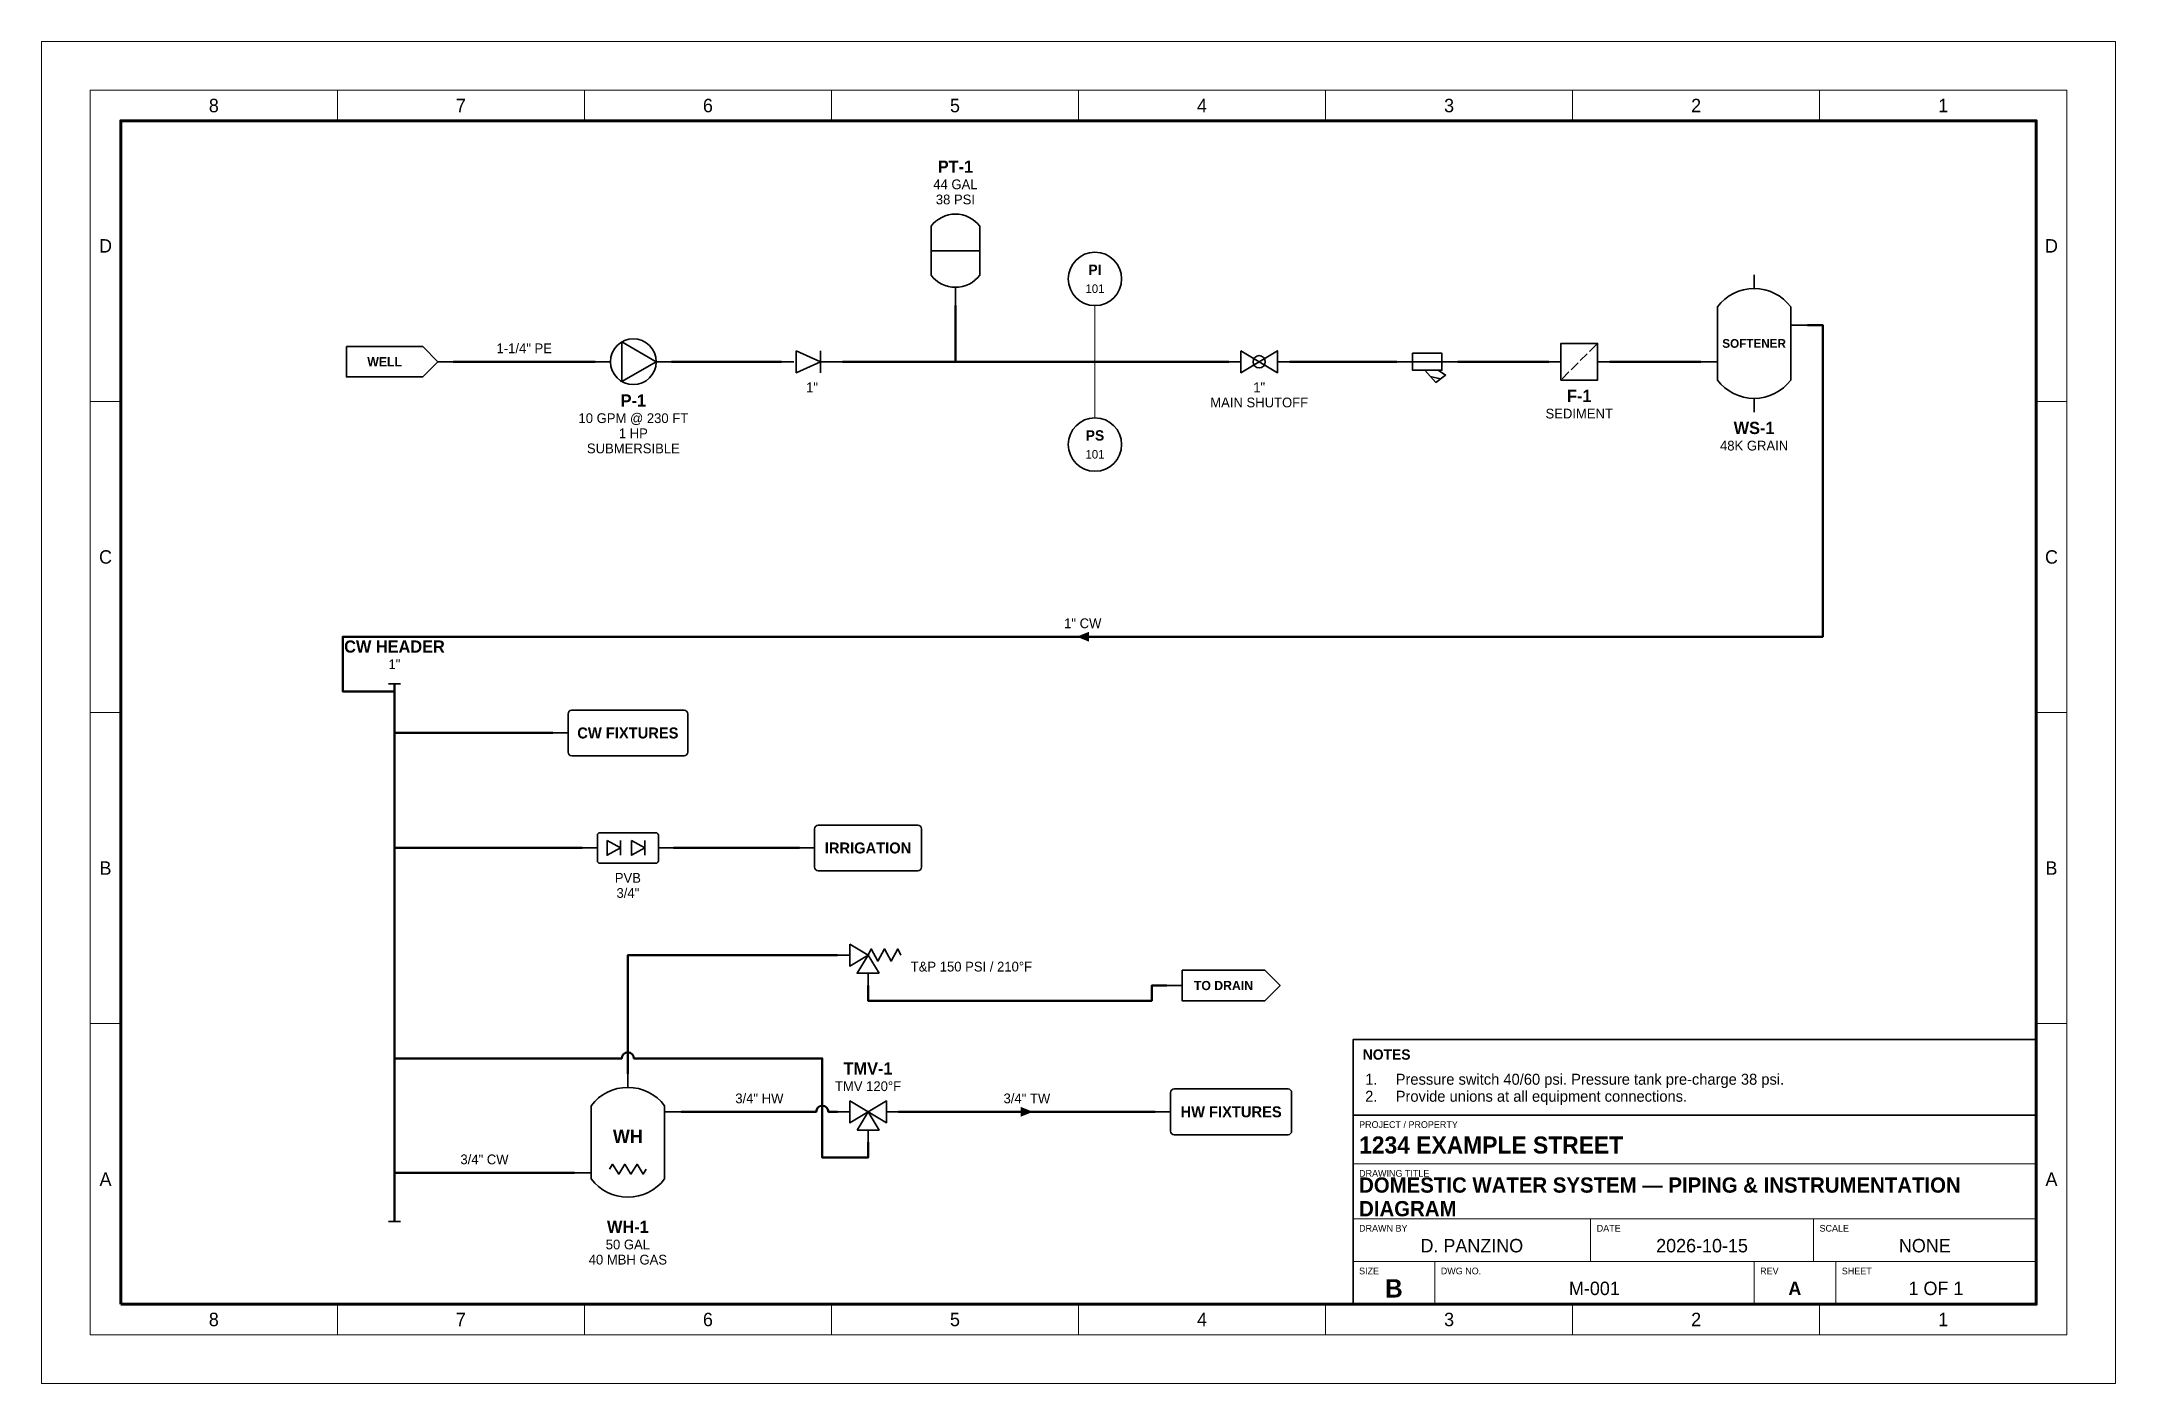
# Paper-space layout 'ANSI B' of a CAD drawing. Header units: inches. Extents: x 0 to 17, y 0 to 11.
# The model-space entities are those that its viewports show. They can reach past a viewport. Long polylines and large blocks are cut down to what shows.
import ezdxf
from ezdxf.enums import TextEntityAlignment as Align

# ---------------------------------------------------------------- set-up
doc = ezdxf.new("R2010")
doc.units = ezdxf.units.IN
doc.header["$LTSCALE"] = 0.25
doc.header["$MEASUREMENT"] = 0
for name, color, linetype, lineweight in [('FRAME', 7, 'CONTINUOUS', 60), ('FRAME-THIN', 7, 'CONTINUOUS', 18), ('LABEL', 7, 'CONTINUOUS', 18), ('PIPE-MAJOR', 7, 'CONTINUOUS', 50), ('SIGNAL', 7, 'CONTINUOUS', 18), ('SYMBOL', 7, 'CONTINUOUS', 35), ('SYMBOL-FILL', 7, 'CONTINUOUS', 0), ('TEXT', 7, 'CONTINUOUS', 25), ('TEXT-MINOR', 8, 'CONTINUOUS', 18), ('TITLE', 7, 'CONTINUOUS', 35), ('TITLE-GRID', 7, 'CONTINUOUS', 18)]:
    doc.layers.add(name, color=color, linetype=linetype, lineweight=lineweight)
doc.styles.add('DD-BOLD', font='B612-Bold.ttf')
doc.styles.add('DD-STD', font='B612-Regular.ttf')

msp = doc.modelspace()

# ---------------------------------------------------------------- hatches: boundary and pattern name
at = {"layer": 'SYMBOL-FILL'}
h = msp.add_hatch(color=7, dxfattribs=at)
h.dxf.hatch_style = 1
h.paths.add_polyline_path([(8.485, 6.121), (8.585, 6.081), (8.585, 6.161)])
h = msp.add_hatch(color=7, dxfattribs=at)
h.dxf.hatch_style = 1
h.paths.add_polyline_path([(8.12714, 2.227), (8.02714, 2.267), (8.02714, 2.187)])

# ---------------------------------------------------------------- linework, layer by layer
at = {"layer": 'FRAME'}
msp.add_lwpolyline([(0.65, 0.65), (16.35, 0.65), (16.35, 10.35), (0.65, 10.35)], close=True, dxfattribs=at)
at = {"layer": 'FRAME-THIN'}
for p, q in [((2.425, 10.35), (2.425, 10.6)), ((4.45, 10.35), (4.45, 10.6)), ((6.475, 10.35), (6.475, 10.6)), ((8.5, 10.35), (8.5, 10.6)), ((10.525, 10.35), (10.525, 10.6)), ((12.55, 10.35), (12.55, 10.6)), ((14.575, 10.35), (14.575, 10.6)), ((0.4, 8.05), (0.65, 8.05)), ((16.35, 8.05), (16.6, 8.05)), ((0.4, 5.5), (0.65, 5.5)), ((16.35, 5.5), (16.6, 5.5)), ((0.4, 2.95), (0.65, 2.95)), ((16.35, 2.95), (16.6, 2.95)), ((2.425, 0.4), (2.425, 0.65)), ((4.45, 0.4), (4.45, 0.65)), ((6.475, 0.4), (6.475, 0.65)), ((8.5, 0.4), (8.5, 0.65)), ((10.525, 0.4), (10.525, 0.65)), ((12.55, 0.4), (12.55, 0.65)), ((14.575, 0.4), (14.575, 0.65))]:
    msp.add_line(p, q, dxfattribs=at)
msp.add_lwpolyline([(0.4, 0.4), (16.6, 0.4), (16.6, 10.6), (0.4, 10.6)], close=True, dxfattribs=at)
at = {"layer": 'PIPE-MAJOR'}
msp.add_line((2.8934, 1.32705), (2.8934, 5.73555), dxfattribs=at)
for points in [[(14.4752, 8.675), (14.6, 8.675), (14.6, 6.121), (2.47, 6.121), (2.47, 5.673), (2.8934, 5.673)], [(7.4912, 8.375), (7.4912, 8.835)], [(3.375, 8.375), (4.5388, 8.375)], [(5.1638, 8.375), (6.0662, 8.375)], [(6.5662, 8.375), (7.4912, 8.375)], [(7.4912, 8.375), (8.635, 8.375)], [(8.635, 8.375), (9.731, 8.375)], [(10.231, 8.375), (11.1083, 8.375)], [(11.6083, 8.375), (12.3543, 8.375)], [(12.8543, 8.375), (13.6002, 8.375)], [(2.8934, 5.3322), (4.191137, 5.3322)], [(2.8934, 4.3896), (4.4314, 4.3896)], [(5.1814, 4.3896), (6.211979, 4.3896)], [(4.8064, 2.5395), (4.8064, 3.5121), (6.5249, 3.5121)], [(6.7749, 3.2621), (6.7749, 3.137), (9.1, 3.137), (9.1, 3.2621), (9.224616, 3.2621)], [(7.0249, 2.227), (9.129379, 2.227)], [(2.8934, 1.727), (4.3689, 1.727)]]:
    msp.add_lwpolyline(points, dxfattribs=at)
for points in [[(2.8934, 2.665), (4.7564, 2.665, -1), (4.8564, 2.665), (6.4, 2.665), (6.4, 1.852), (6.7749, 1.852), (6.7749, 1.977)], [(5.2439, 2.227), (6.35, 2.227, -1), (6.45, 2.227), (6.5249, 2.227)]]:
    msp.add_lwpolyline(points, format="xyb", dxfattribs=at)
at = {"layer": 'SIGNAL'}
for points in [[(8.635, 8.375), (8.635, 8.83505)], [(8.635, 8.375), (8.635, 7.91495)]]:
    msp.add_lwpolyline(points, dxfattribs=at)
at = {"layer": 'SYMBOL'}
for p, q in [((7.2912, 9.285), (7.6912, 9.285)), ((14.0377, 8.975), (14.0377, 9.0875)), ((7.4912, 8.985), (7.4912, 8.835)), ((14.3377, 8.675), (14.4752, 8.675)), ((12.6883, 8.459), (12.7453, 8.516)), ((3.25, 8.375), (3.375, 8.375)), ((4.5388, 8.375), (4.6638, 8.375)), ((5.0388, 8.375), (5.1638, 8.375)), ((6.0662, 8.375), (6.1662, 8.375)), ((6.3862, 8.465), (6.3862, 8.285)), ((6.3862, 8.375), (6.4662, 8.375)), ((6.4662, 8.375), (6.5662, 8.375)), ((9.731, 8.375), (9.831, 8.375)), ((10.131, 8.375), (10.231, 8.375)), ((11.1083, 8.375), (11.6083, 8.375)), ((12.3543, 8.375), (12.4543, 8.375)), ((12.5383, 8.309), (12.5953, 8.366)), ((12.6133, 8.384), (12.6703, 8.441)), ((12.7543, 8.375), (12.8543, 8.375)), ((13.6002, 8.375), (13.7377, 8.375)), ((11.3833, 8.255), (11.4683, 8.235)), ((12.4633, 8.234), (12.5203, 8.291)), ((14.0377, 8.075), (14.0377, 7.9625)), ((2.8434, 5.73555), (2.9434, 5.73555)), ((4.316137, 5.3322), (4.191137, 5.3322)), ((4.7464, 4.4496), (4.7464, 4.3296)), ((4.9464, 4.4496), (4.9464, 4.3296)), ((4.4314, 4.3896), (4.5564, 4.3896)), ((5.0564, 4.3896), (5.1814, 4.3896)), ((6.336979, 4.3896), (6.211979, 4.3896)), ((6.6249, 3.5121), (6.5249, 3.5121)), ((6.7749, 3.3621), (6.7749, 3.2621)), ((9.224616, 3.2621), (9.349616, 3.2621)), ((4.8064, 2.427), (4.8064, 2.5395)), ((5.1064, 2.227), (5.2439, 2.227)), ((6.5249, 2.227), (6.6249, 2.227)), ((6.9249, 2.227), (7.0249, 2.227)), ((9.254379, 2.227), (9.129379, 2.227)), ((6.7749, 2.077), (6.7749, 1.977)), ((4.3689, 1.727), (4.5064, 1.727)), ((2.8434, 1.32705), (2.9434, 1.32705))]:
    msp.add_line(p, q, dxfattribs=at)
for points in [[(7.6912, 9.085), (7.6912, 9.485, 0.5), (7.2912, 9.485), (7.2912, 9.085, 0.5)], [(14.3377, 8.225), (14.3377, 8.825, 0.5), (13.7377, 8.825), (13.7377, 8.225, 0.5)], [(4.346137, 5.1447), (5.266663, 5.1447, 0.414214), (5.296663, 5.1747), (5.296663, 5.4897, 0.414214), (5.266663, 5.5197), (4.346137, 5.5197, 0.414214), (4.316137, 5.4897), (4.316137, 5.1747, 0.414214)], [(4.5764, 4.2646), (5.0364, 4.2646, 0.414214), (5.0564, 4.2846), (5.0564, 4.4946, 0.414214), (5.0364, 4.5146), (4.5764, 4.5146, 0.414214), (4.5564, 4.4946), (4.5564, 4.2846, 0.414214)], [(6.366979, 4.2021), (7.182821, 4.2021, 0.414214), (7.212821, 4.2321), (7.212821, 4.5471, 0.414214), (7.182821, 4.5771), (6.366979, 4.5771, 0.414214), (6.336979, 4.5471), (6.336979, 4.2321, 0.414214)], [(5.1064, 1.677), (5.1064, 2.277, 0.5), (4.5064, 2.277), (4.5064, 1.677, 0.5)], [(9.284379, 2.0395), (10.217221, 2.0395, 0.414214), (10.247221, 2.0695), (10.247221, 2.3845, 0.414214), (10.217221, 2.4145), (9.284379, 2.4145, 0.414214), (9.254379, 2.3845), (9.254379, 2.0695, 0.414214)]]:
    msp.add_lwpolyline(points, format="xyb", close=True, dxfattribs=at)
for points in [[(4.7573, 8.537), (4.7573, 8.213), (5.0388, 8.375)], [(12.4543, 8.225), (12.7543, 8.225), (12.7543, 8.525), (12.4543, 8.525)], [(2.5, 8.5), (3.125, 8.5), (3.25, 8.375), (3.125, 8.25), (2.5, 8.25)], [(6.1862, 8.465), (6.1862, 8.285), (6.3862, 8.375)], [(9.831, 8.465), (9.831, 8.285), (10.131, 8.465), (10.131, 8.285)], [(11.2383, 8.445), (11.4783, 8.445), (11.4783, 8.305), (11.2383, 8.305)], [(4.6364, 4.4496), (4.6364, 4.3296), (4.7464, 4.3896)], [(4.8364, 4.4496), (4.8364, 4.3296), (4.9464, 4.3896)], [(6.6249, 3.6021), (6.6249, 3.4221), (6.7749, 3.5121)], [(6.8649, 3.3621), (6.6849, 3.3621), (6.7749, 3.5121)], [(9.349616, 3.3871), (10.026984, 3.3871), (10.151984, 3.2621), (10.026984, 3.1371), (9.349616, 3.1371)], [(6.6249, 2.317), (6.6249, 2.137), (6.9249, 2.317), (6.9249, 2.137)], [(6.6849, 2.077), (6.8649, 2.077), (6.7749, 2.227)]]:
    msp.add_lwpolyline(points, close=True, dxfattribs=at)
for points in [[(11.3383, 8.305), (11.4283, 8.205), (11.5083, 8.265), (11.4483, 8.305)], [(6.7749, 3.5121), (6.8019, 3.5621), (6.8559, 3.4621), (6.9099, 3.5621), (6.9639, 3.4621), (7.0179, 3.5621), (7.0449, 3.5121)], [(4.6564, 1.757), (4.6814, 1.797), (4.7314, 1.717), (4.7814, 1.797), (4.8314, 1.717), (4.8814, 1.797), (4.9314, 1.717), (4.9564, 1.757)]]:
    msp.add_lwpolyline(points, dxfattribs=at)
for centre, radius in [((8.635, 9.0538), 0.21875), ((4.8513, 8.375), 0.1875), ((9.981, 8.375), 0.05), ((8.635, 7.6962), 0.21875)]:
    msp.add_circle(centre, radius, dxfattribs=at)
at = {"layer": 'TITLE'}
for points in [[(10.75, 2.2), (16.35, 2.2), (16.35, 2.819), (10.75, 2.819)], [(10.75, 0.65), (16.35, 0.65), (16.35, 2.2), (10.75, 2.2)]]:
    msp.add_lwpolyline(points, close=True, dxfattribs=at)
at = {"layer": 'TITLE-GRID'}
for p, q in [((10.75, 1.8), (16.35, 1.8)), ((10.75, 1.35), (16.35, 1.35)), ((12.697826, 1), (12.697826, 1.35)), ((14.523913, 1), (14.523913, 1.35)), ((10.75, 1), (16.35, 1)), ((11.419565, 0.65), (11.419565, 1)), ((14.036957, 0.65), (14.036957, 1)), ((14.706522, 0.65), (14.706522, 1))]:
    msp.add_line(p, q, dxfattribs=at)

# ---------------------------------------------------------------- texts
at = {"layer": 'LABEL', "style": 'DD-STD'}
for s, p in [('1-1/4" PE', (3.9569, 8.525)), ('1" CW', (8.535, 6.271)), ('3/4" HW', (5.8844, 2.377)), ('3/4" TW', (8.07714, 2.377)), ('3/4" CW', (3.63115, 1.877))]:
    msp.add_text(s, height=0.08, dxfattribs=at).set_placement(p, align=Align.TOP_CENTER)
at = {"layer": 'TEXT'}
for s, height, style, p in [('8', 0.11, 'DD-STD', (1.4125, 10.475)), ('7', 0.11, 'DD-STD', (3.4375, 10.475)), ('6', 0.11, 'DD-STD', (5.4625, 10.475)), ('5', 0.11, 'DD-STD', (7.4875, 10.475)), ('4', 0.11, 'DD-STD', (9.5125, 10.475)), ('3', 0.11, 'DD-STD', (11.5375, 10.475)), ('2', 0.11, 'DD-STD', (13.5625, 10.475)), ('1', 0.11, 'DD-STD', (15.5875, 10.475)), ('D', 0.11, 'DD-STD', (0.525, 9.325)), ('D', 0.11, 'DD-STD', (16.475, 9.325)), ('PI', 0.085, 'DD-BOLD', (8.635, 9.1288)), ('101', 0.07, 'DD-STD', (8.635, 8.9738)), ('SOFTENER', 0.071644, 'DD-BOLD', (14.0377, 8.525)), ('WELL', 0.075, 'DD-BOLD', (2.8125, 8.375)), ('101', 0.07, 'DD-STD', (8.635, 7.6162)), ('PS', 0.085, 'DD-BOLD', (8.635, 7.7712)), ('C', 0.11, 'DD-STD', (0.525, 6.775)), ('C', 0.11, 'DD-STD', (16.475, 6.775)), ('CW FIXTURES', 0.09, 'DD-BOLD', (4.8064, 5.3322)), ('IRRIGATION', 0.09, 'DD-BOLD', (6.7749, 4.3896)), ('B', 0.11, 'DD-STD', (0.525, 4.225)), ('B', 0.11, 'DD-STD', (16.475, 4.225)), ('TO DRAIN', 0.075, 'DD-BOLD', (9.6883, 3.2621)), ('HW FIXTURES', 0.09, 'DD-BOLD', (9.7508, 2.227)), ('WH', 0.11, 'DD-BOLD', (4.8064, 2.027)), ('A', 0.11, 'DD-STD', (0.525, 1.675)), ('A', 0.11, 'DD-STD', (16.475, 1.675)), ('D. PANZINO', 0.11, 'DD-STD', (11.723913, 1.13)), ('2026-10-15', 0.11, 'DD-STD', (13.61087, 1.13)), ('NONE', 0.11, 'DD-STD', (15.436957, 1.13)), ('B', 0.15, 'DD-BOLD', (11.084783, 0.78)), ('M-001', 0.11, 'DD-STD', (12.728261, 0.78)), ('A', 0.11, 'DD-BOLD', (14.371739, 0.78)), ('1 OF 1', 0.11, 'DD-STD', (15.528261, 0.78)), ('8', 0.11, 'DD-STD', (1.4125, 0.525)), ('7', 0.11, 'DD-STD', (3.4375, 0.525)), ('6', 0.11, 'DD-STD', (5.4625, 0.525)), ('5', 0.11, 'DD-STD', (7.4875, 0.525)), ('4', 0.11, 'DD-STD', (9.5125, 0.525)), ('3', 0.11, 'DD-STD', (11.5375, 0.525)), ('2', 0.11, 'DD-STD', (13.5625, 0.525)), ('1', 0.11, 'DD-STD', (15.5875, 0.525))]:
    msp.add_text(s, height=height, dxfattribs=dict(at, style=style)).set_placement(p, align=Align.MIDDLE_CENTER)
for s, height, style, p in [('44 GAL', 0.08, 'DD-STD', (7.4912, 9.869)), ('PT-1', 0.1, 'DD-BOLD', (7.4912, 10.024)), ('38 PSI', 0.08, 'DD-STD', (7.4912, 9.745)), ('1"', 0.08, 'DD-STD', (6.3162, 8.205)), ('1"', 0.08, 'DD-STD', (9.981, 8.205)), ('P-1', 0.1, 'DD-BOLD', (4.8513, 8.1075)), ('MAIN SHUTOFF', 0.08, 'DD-STD', (9.981, 8.081)), ('SEDIMENT', 0.08, 'DD-STD', (12.6043, 7.99)), ('F-1', 0.1, 'DD-BOLD', (12.6043, 8.145)), ('10 GPM @ 230 FT', 0.08, 'DD-STD', (4.8513, 7.9525)), ('1 HP', 0.08, 'DD-STD', (4.8513, 7.8285)), ('WS-1', 0.1, 'DD-BOLD', (14.0377, 7.8825)), ('SUBMERSIBLE', 0.08, 'DD-STD', (4.8513, 7.7045)), ('48K GRAIN', 0.08, 'DD-STD', (14.0377, 7.7275)), ('CW HEADER', 0.1, 'DD-BOLD', (2.8934, 6.09055)), ('1"', 0.08, 'DD-STD', (2.8934, 5.93555)), ('PVB', 0.08, 'DD-STD', (4.8064, 4.1846)), ('3/4"', 0.08, 'DD-STD', (4.8064, 4.0606)), ('TMV-1', 0.1, 'DD-BOLD', (6.7749, 2.632)), ('TMV 120°F', 0.08, 'DD-STD', (6.7749, 2.477)), ('WH-1', 0.1, 'DD-BOLD', (4.8064, 1.3345)), ('40 MBH GAS', 0.08, 'DD-STD', (4.8064, 1.0555)), ('50 GAL', 0.08, 'DD-STD', (4.8064, 1.1795))]:
    msp.add_text(s, height=height, dxfattribs=dict(at, style=style)).set_placement(p, align=Align.TOP_CENTER)
for s, height, style, p in [('T&P 150 PSI / 210°F', 0.08, 'DD-STD', (7.1249, 3.4571)), ('NOTES', 0.085, 'DD-BOLD', (10.83, 2.739))]:
    msp.add_text(s, height=height, dxfattribs=dict(at, style=style)).set_placement(p, align=Align.TOP_LEFT)
for s, height, style, p in [('2.', 0.09, 'DD-STD', (10.85, 2.3545)), ('1.', 0.09, 'DD-STD', (10.85, 2.494)), ('Pressure switch 40/60 psi. Pressure tank pre-charge 38 psi.', 0.09, 'DD-STD', (11.1, 2.494)), ('Provide unions at all equipment connections.', 0.09, 'DD-STD', (11.1, 2.3545)), ('1234 EXAMPLE STREET', 0.14, 'DD-BOLD', (10.8, 1.955)), ('DOMESTIC WATER SYSTEM — PIPING & INSTRUMENTATION', 0.125, 'DD-BOLD', (10.8, 1.626875)), ('DIAGRAM', 0.125, 'DD-BOLD', (10.8, 1.433125))]:
    msp.add_text(s, height=height, dxfattribs=dict(at, style=style)).set_placement(p, align=Align.MIDDLE_LEFT)
at = {"layer": 'TEXT-MINOR', "style": 'DD-STD'}
for s, p in [('PROJECT / PROPERTY', (10.8, 2.15)), ('DRAWING TITLE', (10.8, 1.75)), ('DRAWN BY', (10.8, 1.3)), ('DATE', (12.747826, 1.3)), ('SCALE', (14.573913, 1.3)), ('SIZE', (10.8, 0.95)), ('DWG NO.', (11.469565, 0.95)), ('REV', (14.086957, 0.95)), ('SHEET', (14.756522, 0.95))]:
    msp.add_text(s, height=0.055, dxfattribs=at).set_placement(p, align=Align.TOP_LEFT)

psp = doc.layouts.new('ANSI B')

# ---------------------------------------------------------------- viewports
at = {"layer": 'VIEWPORTS'}
psp.add_viewport(center=(8.5, 5.5), size=(17, 11), view_center_point=(8.5, 5.5), view_height=11, dxfattribs=at)

doc.saveas('drawing.dxf')
